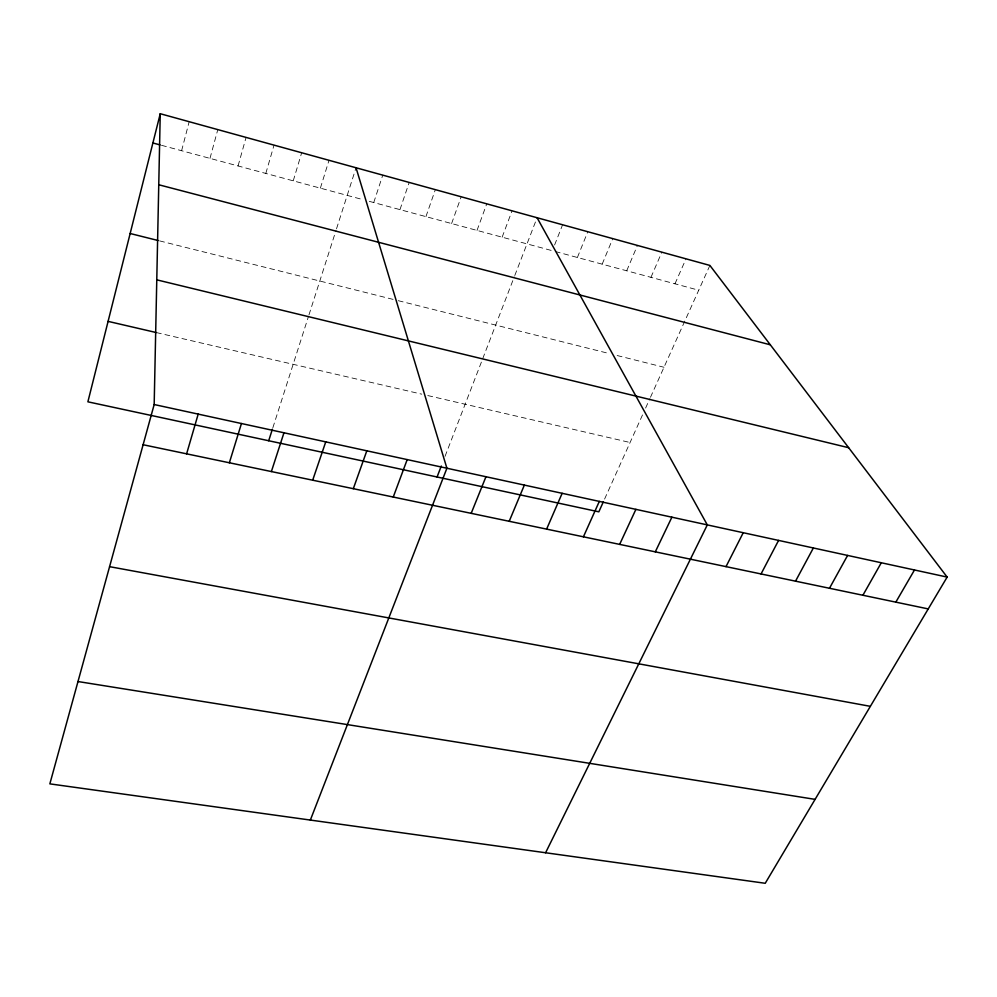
<?xml version="1.0" encoding="UTF-8"?>
<svg xmlns="http://www.w3.org/2000/svg" width="997" height="997" viewBox="0 0 997 997"><rect width="100%" height="100%" fill="white"/><g stroke="black" fill="none" stroke-linecap="round" stroke-linejoin="round"><path stroke-width="0.75" stroke-dasharray="4.99 3.74" d="M181.604 150.721L189.181 121.709M209.993 158.373L217.795 129.598M238.059 165.951L246.072 137.412M265.8 173.428L274.038 145.126M293.243 180.831L301.68 152.753M320.373 188.146L329.01 160.293M272.842 427.788L308.522 316.286M308.97 314.878L336.064 230.195M336.525 228.762L356.041 167.758M373.738 202.553L382.761 175.136M399.971 209.632L409.194 182.426M425.931 216.623L435.34 189.642M451.604 223.552L461.187 196.783M477.015 230.407L486.76 203.837M502.139 237.186L512.059 210.816M445.023 456.377L514.265 276.879M514.788 275.521L537.084 217.732M554.606 244.963L562.595 224.761M577.388 257.488L587.806 231.728M602.176 264.168L612.756 238.619M626.702 270.785L637.432 245.424M650.966 277.328L661.846 252.166M674.969 283.809L685.998 258.821M604.581 499.073L643.202 413.394M645.607 408.06L649.857 398.626M650.468 397.28L709.889 265.426M156.392 332.574L421.768 394.164M427.775 395.56L630.079 442.506M159.607 240.888L396.769 300.309M398.252 300.683L609.715 353.661M617.155 355.53L663.99 367.257M161.514 145.3L363.419 199.761M369.314 201.357L552.326 250.721M555.279 251.518L698.71 290.214"/><path stroke-width="1.5" d="M154.174 404.533L160.243 113.72L709.889 265.426L947.15 577.089L765.235 883.28L49.85 783.866L154.174 404.533L947.15 577.089M160.243 113.72L87.886 401.816L598.836 511.822L603.31 501.902M186.613 453.834L198.191 414.116M229.36 462.77L241.448 423.526M268.704 440.749L272.38 429.221M271.383 471.556L283.958 432.785M312.684 480.193L325.745 441.87M353.312 488.692L366.821 450.806M393.254 497.042L407.2 459.592M437.072 476.99L441.297 466.023M310.354 820.07L446.905 468.241L356.041 167.758M471.182 513.343L485.963 476.728M509.205 521.294L524.36 485.09M546.605 529.108L562.146 493.316M583.419 536.81L599.322 501.404M619.648 544.387L635.899 509.355M655.303 551.84L671.891 517.194M545.596 852.759L707.309 524.908L537.084 217.732M726.003 566.632L743.239 532.722M761.047 573.96L778.582 540.411M795.531 581.164L813.365 547.976M829.479 588.267L847.6 555.429M862.904 595.259L881.298 562.757M895.829 602.138L914.486 569.985M77.99 681.537L815.097 799.37M109.583 566.67L870.356 706.337M143.119 444.737L928.244 608.918M108.087 321.37L156.392 332.574M156.778 279.845L848.659 447.715M130.158 233.51L158.149 240.526M158.76 184.757L770.332 344.812M152.89 142.97L160.068 144.914"/></g></svg>
